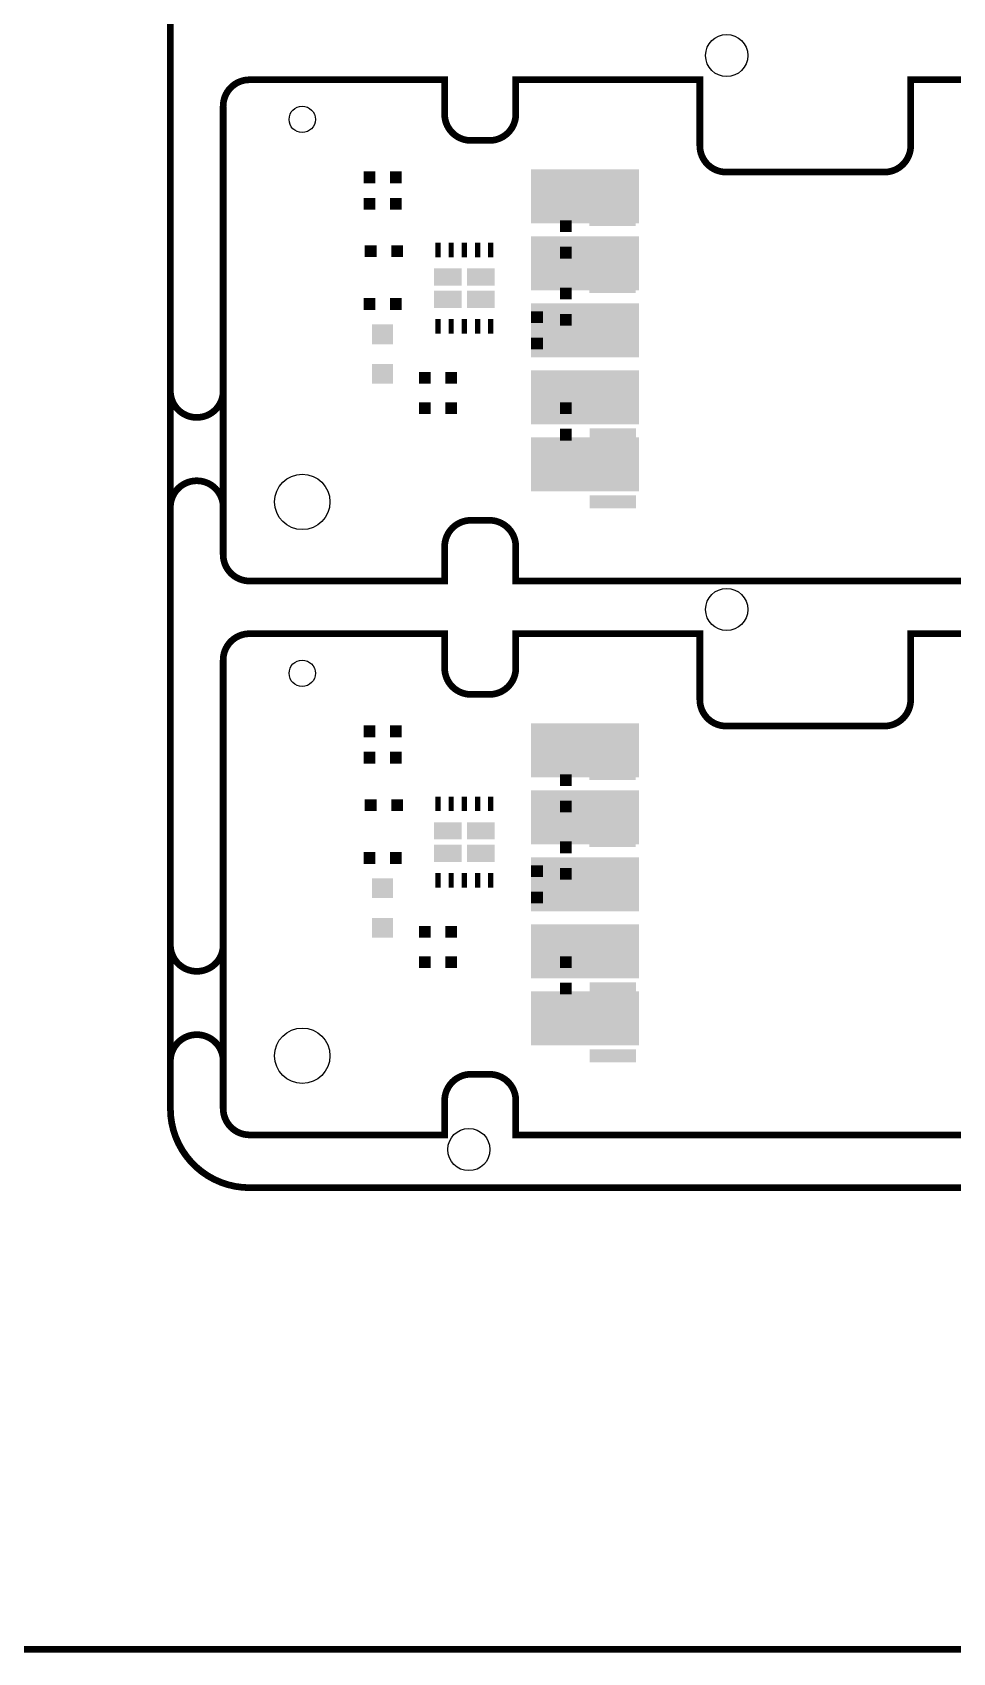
# Model space of a CAD drawing. Header units: inches. Extents: x -27 to 277, y -39 to 189.
# Drawn here: x 124.8 to 159.7, y -38.6 to 22.8 of the extents above; entities that cross this region are included whole.
import ezdxf

# ---------------------------------------------------------------- set-up
doc = ezdxf.new("R2010")
doc.units = ezdxf.units.IN
doc.header["$MEASUREMENT"] = 0
doc.layers.get('0').update_dxf_attribs({"color": 1})
for name, color, linetype in [('11_SPB', 52, 'Continuous'), ('12_SPT', 92, 'Continuous'), ('5_OL', 132, 'Continuous')]:
    doc.layers.add(name, color=color, linetype=linetype)

# ---------------------------------------------------------------- blocks, each defined once
blk = doc.blocks.new('D44ROUND2_10058X2_10058')
blk.add_circle((0, 0), 1.05)
blk = doc.blocks.new('D47ROUND1_6002X1_6002')
blk.add_circle((0, 0), 0.8)
blk = doc.blocks.new('D186RECTANGLE4_09999X2_05001')
blk.add_solid([(-2.049995, -1.025005), (2.049995, -1.025005), (-2.049995, 1.025005), (2.049995, 1.025005)])
blk = doc.blocks.new('D45ROUND1X1')
blk.add_circle((0, 0), 0.5)
blk = doc.blocks.new('D201RECTANGLE1_75001X0_48999')
blk.add_solid([(-0.875005, -0.244995), (0.875005, -0.244995), (-0.875005, 0.244995), (0.875005, 0.244995)])
blk = doc.blocks.new('D177SQUARE0_45001X0_45001')
blk.add_solid([(-0.225005, -0.225005), (0.225005, -0.225005), (-0.225005, 0.225005), (0.225005, 0.225005)])
blk = doc.blocks.new('D179RECTANGLE0_8X0_75001')
blk.add_solid([(-0.4, -0.375005), (0.4, -0.375005), (-0.4, 0.375005), (0.4, 0.375005)])
blk = doc.blocks.new('D203RECTANGLE0_2X0_55001')
blk.add_solid([(-0.1, -0.275005), (0.1, -0.275005), (-0.1, 0.275005), (0.1, 0.275005)])
blk = doc.blocks.new('D211RECTANGLE1_05001X0_65001')
blk.add_solid([(-0.525005, -0.325005), (0.525005, -0.325005), (-0.525005, 0.325005), (0.525005, 0.325005)])

msp = doc.modelspace()

# ---------------------------------------------------------------- linework, layer by layer
at = {"layer": '5_OL', "const_width": 0.254}
for points in [[(129.99974, -18.00098), (129.99974, 166.99992)], [(140.40104, 19.70024), (140.40104, 21.00072), (132.99948, 21.00072)], [(140.40104, 19.70024), (140.40104, 21.00072), (132.99948, 21.00072)], [(150.08098, 18.49882), (150.08098, 21.00072), (143.10106, 21.00072), (143.10106, 19.70024)], [(150.08098, 18.49882), (150.08098, 21.00072), (143.10106, 21.00072), (143.10106, 19.70024)], [(249.9995, 16.49984), (249.9995, 21.00072), (158.07944, 21.00072), (158.07944, 18.49882)], [(249.9995, 16.49984), (249.9995, 21.00072), (158.07944, 21.00072), (158.07944, 18.49882)], [(132.00126, 19.99996), (132.00126, 2.99974)], [(132.00126, 19.99996), (132.00126, 2.99974)], [(142.1003, 18.69948), (141.39926, 18.69948)], [(142.1003, 18.69948), (141.39926, 18.69948)], [(157.08122, 17.5006), (151.0792, 17.5006)], [(157.08122, 17.5006), (151.0792, 17.5006)], [(143.10106, 3.29946), (143.10106, 1.99898), (249.9995, 1.99898), (249.9995, 6.49986)], [(143.10106, 3.29946), (143.10106, 1.99898), (249.9995, 1.99898), (249.9995, 6.49986)], [(141.39926, 4.30022), (142.1003, 4.30022)], [(141.39926, 4.30022), (142.1003, 4.30022)], [(132.99948, 1.99898), (140.40104, 1.99898), (140.40104, 3.29946)], [(132.99948, 1.99898), (140.40104, 1.99898), (140.40104, 3.29946)], [(140.40104, -1.30048), (140.40104, 0), (132.99948, 0)], [(140.40104, -1.30048), (140.40104, 0), (132.99948, 0)], [(150.08098, -2.49936), (150.08098, 0), (143.10106, 0), (143.10106, -1.30048)], [(150.08098, -2.49936), (150.08098, 0), (143.10106, 0), (143.10106, -1.30048)], [(249.9995, -4.50088), (249.9995, 0), (158.07944, 0), (158.07944, -2.49936)], [(249.9995, -4.50088), (249.9995, 0), (158.07944, 0), (158.07944, -2.49936)], [(132.00126, -1.00076), (132.00126, -18.00098)], [(132.00126, -1.00076), (132.00126, -18.00098)], [(142.1003, -2.30124), (141.39926, -2.30124)], [(142.1003, -2.30124), (141.39926, -2.30124)], [(157.08122, -3.50012), (151.0792, -3.50012)], [(157.08122, -3.50012), (151.0792, -3.50012)], [(143.10106, -17.70126), (143.10106, -18.9992), (249.9995, -18.9992), (249.9995, -14.50086)], [(143.10106, -17.70126), (143.10106, -18.9992), (249.9995, -18.9992), (249.9995, -14.50086)], [(141.39926, -16.7005), (142.1003, -16.7005)], [(141.39926, -16.7005), (142.1003, -16.7005)], [(132.99948, -18.9992), (140.40104, -18.9992), (140.40104, -17.70126)], [(132.99948, -18.9992), (140.40104, -18.9992), (140.40104, -17.70126)], [(251.00026, -21.00072), (132.99948, -21.00072)], [(274.1295, -38.49878), (-24.5999, -38.49878)]]:
    msp.add_lwpolyline(points, dxfattribs=at)
for points in [[(132.99948, 21.00072, 0.414214), (132.00126, 19.99996)], [(132.99948, 21.00072, 0.414214), (132.00126, 19.99996)], [(141.39926, 18.69948, -0.414214), (140.40104, 19.70024)], [(141.39926, 18.69948, -0.414214), (140.40104, 19.70024)], [(143.10106, 19.70024, -0.414214), (142.1003, 18.69948)], [(143.10106, 19.70024, -0.414214), (142.1003, 18.69948)], [(151.0792, 17.5006, -0.413469), (150.08098, 18.49882)], [(151.0792, 17.5006, -0.413469), (150.08098, 18.49882)], [(158.07944, 18.49882, -0.413469), (157.08122, 17.5006)], [(158.07944, 18.49882, -0.413469), (157.08122, 17.5006)], [(131.0005, 8.19912, -0.414214), (129.99974, 9.19988)], [(132.00126, 9.19988, -0.414214), (131.0005, 8.19912)], [(129.99974, 4.8006, -0.414214), (131.0005, 5.79882)], [(131.0005, 5.79882, -0.41347), (132.00126, 4.8006)], [(140.40104, 3.29946, -0.41347), (141.39926, 4.30022)], [(140.40104, 3.29946, -0.41347), (141.39926, 4.30022)], [(142.1003, 4.30022, -0.414214), (143.10106, 3.29946)], [(142.1003, 4.30022, -0.414214), (143.10106, 3.29946)], [(132.00126, 2.99974, 0.41347), (132.99948, 1.99898)], [(132.00126, 2.99974, 0.41347), (132.99948, 1.99898)], [(132.99948, 0, 0.414214), (132.00126, -1.00076)], [(132.99948, 0, 0.414214), (132.00126, -1.00076)], [(141.39926, -2.30124, -0.414214), (140.40104, -1.30048)], [(141.39926, -2.30124, -0.414214), (140.40104, -1.30048)], [(143.10106, -1.30048, -0.414214), (142.1003, -2.30124)], [(143.10106, -1.30048, -0.414214), (142.1003, -2.30124)], [(151.0792, -3.50012, -0.414214), (150.08098, -2.49936)], [(151.0792, -3.50012, -0.414214), (150.08098, -2.49936)], [(158.07944, -2.49936, -0.41347), (157.08122, -3.50012)], [(158.07944, -2.49936, -0.41347), (157.08122, -3.50012)], [(131.0005, -12.79906, -0.41347), (129.99974, -11.80084)], [(132.00126, -11.80084, -0.414214), (131.0005, -12.79906)], [(129.99974, -16.20012, -0.414214), (131.0005, -15.19936)], [(131.0005, -15.19936, -0.414214), (132.00126, -16.20012)], [(140.40104, -17.70126, -0.41347), (141.39926, -16.7005)], [(140.40104, -17.70126, -0.41347), (141.39926, -16.7005)], [(142.1003, -16.7005, -0.414214), (143.10106, -17.70126)], [(142.1003, -16.7005, -0.414214), (143.10106, -17.70126)], [(132.99948, -21.00072, -0.414214), (129.99974, -18.00098)], [(132.00126, -18.00098, 0.413469), (132.99948, -18.9992)], [(132.00126, -18.00098, 0.413469), (132.99948, -18.9992)]]:
    msp.add_lwpolyline(points, format="xyb", dxfattribs=at)

# ---------------------------------------------------------------- block references
at = {"layer": '11_SPB'}
for name, p in [('D45ROUND1X1', (135.001, 19.49958)), ('D186RECTANGLE4_09999X2_05001', (145.72488, 16.58112)), ('D186RECTANGLE4_09999X2_05001', (145.72488, 14.04112)), ('D186RECTANGLE4_09999X2_05001', (145.72488, 11.50112)), ('D186RECTANGLE4_09999X2_05001', (145.72488, 8.96112)), ('D186RECTANGLE4_09999X2_05001', (145.72488, 6.42112)), ('D45ROUND1X1', (135.001, -1.50114)), ('D186RECTANGLE4_09999X2_05001', (145.72488, -4.4196)), ('D186RECTANGLE4_09999X2_05001', (145.72488, -6.9596)), ('D186RECTANGLE4_09999X2_05001', (145.72488, -9.4996)), ('D186RECTANGLE4_09999X2_05001', (145.72488, -12.0396)), ('D186RECTANGLE4_09999X2_05001', (145.72488, -14.5796))]:
    msp.add_blockref(name, p, dxfattribs=at)
at = {"layer": '12_SPT'}
for name, p in [('D45ROUND1X1', (135.001, 19.49958)), ('D177SQUARE0_45001X0_45001', (137.55116, 17.29994)), ('D177SQUARE0_45001X0_45001', (138.54938, 17.29994)), ('D177SQUARE0_45001X0_45001', (137.55116, 16.29918)), ('D177SQUARE0_45001X0_45001', (138.54938, 16.29918)), ('D177SQUARE0_45001X0_45001', (145.00098, 15.45082)), ('D201RECTANGLE1_75001X0_48999', (146.76882, 15.70482)), ('D203RECTANGLE0_2X0_55001', (140.14958, 14.54912)), ('D203RECTANGLE0_2X0_55001', (140.64996, 14.54912)), ('D203RECTANGLE0_2X0_55001', (141.15034, 14.54912)), ('D203RECTANGLE0_2X0_55001', (141.65072, 14.54912)), ('D203RECTANGLE0_2X0_55001', (142.1511, 14.54912)), ('D177SQUARE0_45001X0_45001', (137.59942, 14.50086)), ('D177SQUARE0_45001X0_45001', (138.60018, 14.50086)), ('D177SQUARE0_45001X0_45001', (145.00098, 14.45006)), ('D201RECTANGLE1_75001X0_48999', (146.76882, 14.43482)), ('D211RECTANGLE1_05001X0_65001', (140.5255, 13.5255)), ('D211RECTANGLE1_05001X0_65001', (141.77518, 13.5255)), ('D211RECTANGLE1_05001X0_65001', (140.5255, 12.6746)), ('D211RECTANGLE1_05001X0_65001', (141.77518, 12.6746)), ('D177SQUARE0_45001X0_45001', (145.00098, 12.90066)), ('D201RECTANGLE1_75001X0_48999', (146.76882, 13.16482)), ('D177SQUARE0_45001X0_45001', (137.55116, 12.49934)), ('D177SQUARE0_45001X0_45001', (138.54938, 12.49934)), ('D179RECTANGLE0_8X0_75001', (138.049, 11.34872)), ('D203RECTANGLE0_2X0_55001', (140.14958, 11.65098)), ('D203RECTANGLE0_2X0_55001', (140.64996, 11.65098)), ('D203RECTANGLE0_2X0_55001', (141.15034, 11.65098)), ('D203RECTANGLE0_2X0_55001', (141.65072, 11.65098)), ('D203RECTANGLE0_2X0_55001', (142.1511, 11.65098)), ('D177SQUARE0_45001X0_45001', (143.90116, 11.99896)), ('D177SQUARE0_45001X0_45001', (145.00098, 11.8999)), ('D201RECTANGLE1_75001X0_48999', (146.76882, 11.89482)), ('D177SQUARE0_45001X0_45001', (143.90116, 11.00074)), ('D179RECTANGLE0_8X0_75001', (138.049, 9.85012)), ('D177SQUARE0_45001X0_45001', (139.6492, 9.70026)), ('D177SQUARE0_45001X0_45001', (140.64996, 9.70026)), ('D177SQUARE0_45001X0_45001', (139.6492, 8.54964)), ('D177SQUARE0_45001X0_45001', (140.64996, 8.54964)), ('D177SQUARE0_45001X0_45001', (145.00098, 8.54964)), ('D201RECTANGLE1_75001X0_48999', (146.77898, 8.80618)), ('D177SQUARE0_45001X0_45001', (145.00098, 7.54888)), ('D201RECTANGLE1_75001X0_48999', (146.77898, 7.53618)), ('D201RECTANGLE1_75001X0_48999', (146.77898, 6.26618)), ('D201RECTANGLE1_75001X0_48999', (146.77898, 4.99618)), ('D45ROUND1X1', (135.001, -1.50114)), ('D177SQUARE0_45001X0_45001', (137.55116, -3.70078)), ('D177SQUARE0_45001X0_45001', (138.54938, -3.70078)), ('D177SQUARE0_45001X0_45001', (137.55116, -4.699)), ('D177SQUARE0_45001X0_45001', (138.54938, -4.699)), ('D177SQUARE0_45001X0_45001', (145.00098, -5.5499)), ('D201RECTANGLE1_75001X0_48999', (146.76882, -5.2959)), ('D177SQUARE0_45001X0_45001', (137.59942, -6.49986)), ('D177SQUARE0_45001X0_45001', (138.60018, -6.49986)), ('D203RECTANGLE0_2X0_55001', (140.14958, -6.44906)), ('D203RECTANGLE0_2X0_55001', (140.64996, -6.44906)), ('D203RECTANGLE0_2X0_55001', (141.15034, -6.44906)), ('D203RECTANGLE0_2X0_55001', (141.65072, -6.44906)), ('D203RECTANGLE0_2X0_55001', (142.1511, -6.44906)), ('D177SQUARE0_45001X0_45001', (145.00098, -6.55066)), ('D201RECTANGLE1_75001X0_48999', (146.76882, -6.5659)), ('D211RECTANGLE1_05001X0_65001', (140.5255, -7.47522)), ('D211RECTANGLE1_05001X0_65001', (141.77518, -7.47522)), ('D177SQUARE0_45001X0_45001', (145.00098, -8.10006)), ('D201RECTANGLE1_75001X0_48999', (146.76882, -7.8359)), ('D177SQUARE0_45001X0_45001', (137.55116, -8.49884)), ('D177SQUARE0_45001X0_45001', (138.54938, -8.49884)), ('D211RECTANGLE1_05001X0_65001', (140.5255, -8.32612)), ('D211RECTANGLE1_05001X0_65001', (141.77518, -8.32612)), ('D203RECTANGLE0_2X0_55001', (140.14958, -9.34974)), ('D203RECTANGLE0_2X0_55001', (140.64996, -9.34974)), ('D203RECTANGLE0_2X0_55001', (141.15034, -9.34974)), ('D203RECTANGLE0_2X0_55001', (141.65072, -9.34974)), ('D203RECTANGLE0_2X0_55001', (142.1511, -9.34974)), ('D177SQUARE0_45001X0_45001', (143.90116, -8.99922)), ('D177SQUARE0_45001X0_45001', (145.00098, -9.10082)), ('D201RECTANGLE1_75001X0_48999', (146.76882, -9.1059)), ('D179RECTANGLE0_8X0_75001', (138.049, -9.64946)), ('D177SQUARE0_45001X0_45001', (143.90116, -9.99998)), ('D179RECTANGLE0_8X0_75001', (138.049, -11.1506)), ('D177SQUARE0_45001X0_45001', (139.6492, -11.30046)), ('D177SQUARE0_45001X0_45001', (140.64996, -11.30046)), ('D177SQUARE0_45001X0_45001', (139.6492, -12.45108)), ('D177SQUARE0_45001X0_45001', (140.64996, -12.45108)), ('D177SQUARE0_45001X0_45001', (145.00098, -12.45108)), ('D201RECTANGLE1_75001X0_48999', (146.77898, -12.19454)), ('D177SQUARE0_45001X0_45001', (145.00098, -13.4493)), ('D201RECTANGLE1_75001X0_48999', (146.77898, -13.46454)), ('D201RECTANGLE1_75001X0_48999', (146.77898, -14.73454)), ('D201RECTANGLE1_75001X0_48999', (146.77898, -16.00454))]:
    msp.add_blockref(name, p, dxfattribs=at)
at = {"layer": '5_OL'}
for name, p in [('D47ROUND1_6002X1_6002', (151.09952, 21.9202)), ('D44ROUND2_10058X2_10058', (135.001, 4.99872)), ('D47ROUND1_6002X1_6002', (151.09952, 0.91948)), ('D44ROUND2_10058X2_10058', (135.001, -15.99946)), ('D47ROUND1_6002X1_6002', (141.32052, -19.55546))]:
    msp.add_blockref(name, p, dxfattribs=at)

doc.saveas('drawing.dxf')
